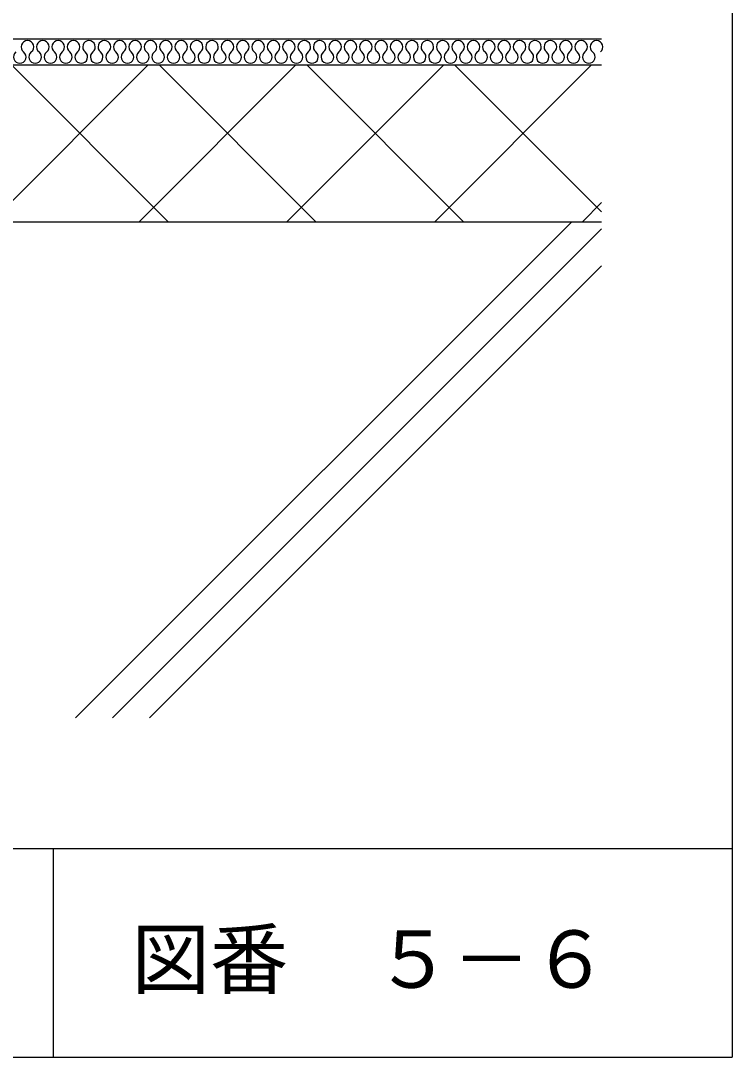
# Model space of a CAD drawing. Units: millimetres, scale not verified. Extents: x -325 to 475, y -613 to 617.
# Drawn here: x 338.8 to 475, y -613.5 to -415 of the extents above; entities that cross this region are included whole.
import ezdxf
from ezdxf.enums import TextEntityAlignment as Align

# ---------------------------------------------------------------- set-up
doc = ezdxf.new("R2010")
doc.units = ezdxf.units.MM
doc.header["$LTSCALE"] = 5
for name, color, linetype in [('2-2_in line', 7, 'Continuous'), ('2-D_ハッチ他', 4, 'Continuous'), ('2-E_con他', 4, 'Continuous'), ('F-2', 7, 'Continuous'), ('F-5', 6, 'Continuous'), ('F-7', 1, 'Continuous'), ('F-A', 7, 'Continuous')]:
    doc.layers.add(name, color=color, linetype=linetype)
doc.styles.add('HG丸ｺﾞｼｯｸM-PRO', font='')
doc.styles.get('HG丸ｺﾞｼｯｸM-PRO').set_extended_font_data('HG丸ｺﾞｼｯｸM-PRO')

msp = doc.modelspace()

# ---------------------------------------------------------------- linework, layer by layer
at = {"layer": '2-2_in line'}
for p, q in [((169.128, -418.497), (449.973, -418.497)), ((192.595, -423.497), (449.973, -423.497)), ((37.973, -453.497), (449.973, -453.497))]:
    msp.add_line(p, q, dxfattribs=at)
at = {"layer": '2-D_ハッチ他'}
for p, q in [((333.17, -453.497), (363.17, -423.497)), ((336.979, -423.497), (366.979, -453.497)), ((361.454, -453.497), (391.454, -423.497)), ((365.263, -423.497), (395.263, -453.497)), ((389.739, -453.497), (419.739, -423.497)), ((393.547, -423.497), (423.547, -453.497)), ((418.023, -453.497), (448.023, -423.497)), ((421.831, -423.497), (449.973, -451.638)), ((446.307, -453.497), (449.973, -449.831))]:
    msp.add_line(p, q, dxfattribs=at)
for centre, start, end in [((340.062, -420.039), 307.52351, 232.47649), ((343.006, -420.039), 307.52351, 232.47649), ((345.95, -420.039), 307.52351, 232.47649), ((348.894, -420.039), 307.52351, 232.47649), ((351.838, -420.039), 307.52351, 232.47649), ((354.782, -420.039), 307.52351, 232.47649), ((357.726, -420.039), 307.52351, 232.47649), ((360.67, -420.039), 307.52351, 232.47649), ((363.614, -420.039), 307.52351, 232.47649), ((366.557, -420.039), 307.52351, 232.47649), ((369.501, -420.039), 307.52351, 232.47649), ((372.445, -420.039), 307.52351, 232.47649), ((375.389, -420.039), 307.52351, 232.47649), ((378.333, -420.039), 307.52351, 232.47649), ((381.277, -420.039), 307.52351, 232.47649), ((384.221, -420.039), 307.52351, 232.47649), ((387.165, -420.039), 307.52351, 232.47649), ((390.109, -420.039), 307.52351, 232.47649), ((393.053, -420.039), 307.52351, 232.47649), ((395.997, -420.039), 307.52351, 232.47649), ((398.941, -420.039), 307.52351, 232.47649), ((401.884, -420.039), 307.52351, 232.47649), ((404.828, -420.039), 307.52351, 232.47649), ((407.772, -420.039), 307.52351, 232.47649), ((410.716, -420.039), 307.52351, 232.47649), ((413.66, -420.039), 307.52351, 232.47649), ((416.604, -420.039), 307.52351, 232.47649), ((419.548, -420.039), 307.52351, 232.47649), ((422.492, -420.039), 307.52351, 232.47649), ((425.436, -420.039), 307.52351, 232.47649), ((428.38, -420.039), 307.52351, 232.47649), ((431.324, -420.039), 307.52351, 232.47649), ((434.268, -420.039), 307.52351, 232.47649), ((437.212, -420.039), 307.52351, 232.47649), ((440.155, -420.039), 307.52351, 232.47649), ((443.099, -420.039), 307.52351, 232.47649), ((446.043, -420.039), 307.52351, 232.47649), ((448.987, -420.039), 307.52351, 232.47649), ((338.59, -421.955), 127.52351, 52.47649), ((341.534, -421.955), 127.52351, 52.47649), ((344.478, -421.955), 127.52351, 52.47649), ((347.422, -421.955), 127.52351, 52.47649), ((350.366, -421.955), 127.52351, 52.47649), ((353.31, -421.955), 127.52351, 52.47649), ((356.254, -421.955), 127.52351, 52.47649), ((359.198, -421.955), 127.52351, 52.47649), ((362.142, -421.955), 127.52351, 52.47649), ((365.085, -421.955), 127.52351, 52.47649), ((368.029, -421.955), 127.52351, 52.47649), ((370.973, -421.955), 127.52351, 52.47649), ((373.917, -421.955), 127.52351, 52.47649), ((376.861, -421.955), 127.52351, 52.47649), ((379.805, -421.955), 127.52351, 52.47649), ((382.749, -421.955), 127.52351, 52.47649), ((385.693, -421.955), 127.52351, 52.47649), ((388.637, -421.955), 127.52351, 52.47649), ((391.581, -421.955), 127.52351, 52.47649), ((394.525, -421.955), 127.52351, 52.47649), ((397.469, -421.955), 127.52351, 52.47649), ((400.413, -421.955), 127.52351, 52.47649), ((403.356, -421.955), 127.52351, 52.47649), ((406.3, -421.955), 127.52351, 52.47649), ((409.244, -421.955), 127.52351, 52.47649), ((412.188, -421.955), 127.52351, 52.47649), ((415.132, -421.955), 127.52351, 52.47649), ((418.076, -421.955), 127.52351, 52.47649), ((421.02, -421.955), 127.52351, 52.47649), ((423.964, -421.955), 127.52351, 52.47649), ((426.908, -421.955), 127.52351, 52.47649), ((429.852, -421.955), 127.52351, 52.47649), ((432.796, -421.955), 127.52351, 52.47649), ((435.74, -421.955), 127.52351, 52.47649), ((438.683, -421.955), 127.52351, 52.47649), ((441.627, -421.955), 127.52351, 52.47649), ((444.571, -421.955), 127.52351, 52.47649), ((447.515, -421.955), 127.52351, 52.47649)]:
    msp.add_arc(centre, 1.208, start, end, dxfattribs=at)
at = {"layer": '2-E_con他'}
for p, q in [((349.283, -548.497), (444.283, -453.497)), ((356.354, -548.497), (449.973, -454.878)), ((363.425, -548.497), (449.973, -461.949))]:
    msp.add_line(p, q, dxfattribs=at)
at = {"layer": 'F-2'}
msp.add_line((344.973, -573.497), (344.973, -613.497), dxfattribs=at)
at = {"layer": 'F-5'}
msp.add_line((-325.027, -573.497), (474.973, -573.497), dxfattribs=at)
at = {"layer": 'F-7'}
for p in [(474.973, -23.497), (-325.027, -613.497)]:
    msp.add_line(p, (474.973, -613.497), dxfattribs=at)

# ---------------------------------------------------------------- texts
at = {"layer": 'F-A', "style": 'HG丸ｺﾞｼｯｸM-PRO'}
for s, p in [('図番', (359.973, -603.497)), ('５－６', (406.391, -603.497))]:
    msp.add_text(s, height=11, dxfattribs=at).set_placement(p, align=Align.BOTTOM_LEFT)

doc.saveas('drawing.dxf')
